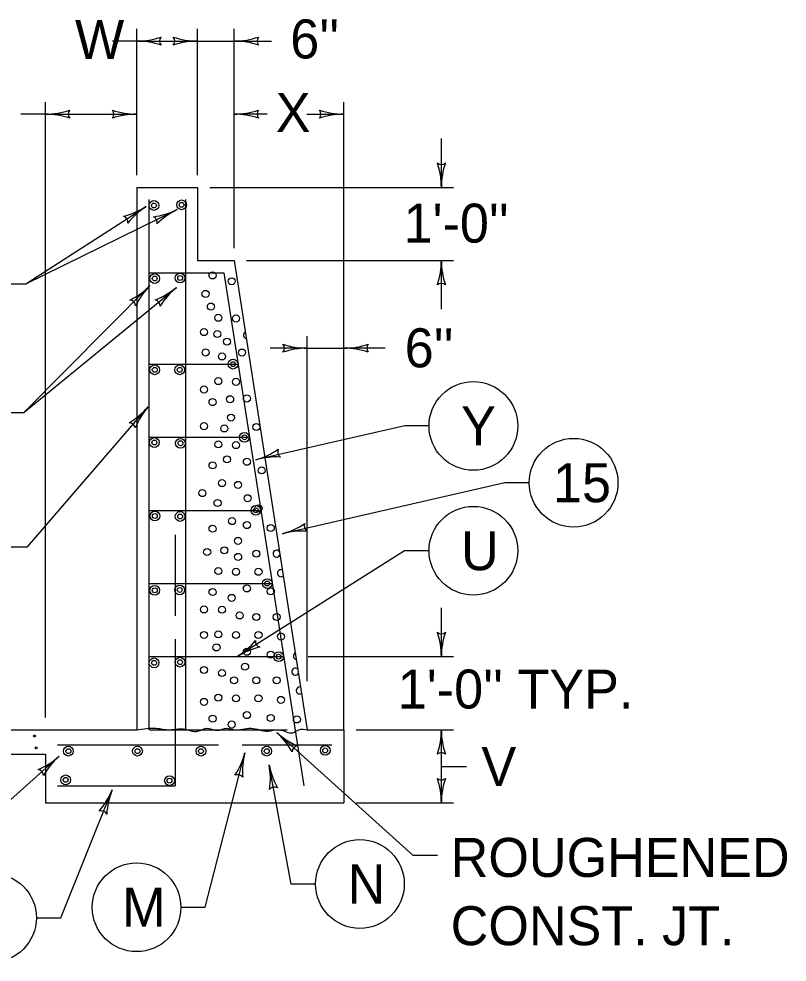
# Model space of a CAD drawing. Extents: x 1007 to 1035.5, y 1000.5 to 1021.5.
# Drawn here: x 1025.483 to 1029.424, y 1009.906 to 1014.742 of the extents above; entities that cross this region are included whole.
import ezdxf

# ---------------------------------------------------------------- set-up
doc = ezdxf.new("R2010")
doc.units = 0
doc.layers.add('Level 1', color=7, linetype='Continuous')

msp = doc.modelspace()

# ---------------------------------------------------------------- linework, layer by layer
at = {"layer": 'Level 1'}
for p, q in [((1026.0881, 1013.9409), (1026.0881, 1014.6909)), ((1026.4005, 1013.9409), (1026.4005, 1014.6909)), ((1026.588, 1013.5659), (1026.588, 1014.6909)), ((1026.0881, 1014.6284), (1025.9631, 1014.6284)), ((1026.0881, 1014.6284), (1026.4005, 1014.6284)), ((1026.4005, 1014.6284), (1026.588, 1014.6284)), ((1026.588, 1014.6284), (1026.7789, 1014.6284)), ((1025.6193, 1011.1598), (1025.6193, 1014.3159)), ((1027.1505, 1011.0973), (1027.1505, 1014.3159)), ((1025.6193, 1014.2534), (1025.4943, 1014.2534)), ((1025.6193, 1014.2534), (1026.0881, 1014.2534)), ((1026.7567, 1014.2534), (1026.588, 1014.2534)), ((1026.9605, 1014.2534), (1027.1505, 1014.2534)), ((1027.6505, 1013.8784), (1027.6505, 1014.1284)), ((1026.0881, 1013.8784), (1026.0881, 1011.0973)), ((1026.0881, 1013.8784), (1026.4005, 1013.8784)), ((1026.4005, 1013.8784), (1026.4005, 1013.5034)), ((1026.463, 1013.8784), (1027.713, 1013.8784)), ((1026.1505, 1013.8159), (1026.1505, 1011.0973)), ((1026.338, 1013.8159), (1026.338, 1011.0973)), ((1025.5188, 1013.3843), (1026.1365, 1013.7804)), ((1025.5188, 1013.3843), (1026.2953, 1013.7642)), ((1026.4005, 1013.5034), (1026.588, 1013.5034)), ((1026.588, 1013.5034), (1026.963, 1011.0973)), ((1026.6505, 1013.5034), (1027.713, 1013.5034)), ((1027.6505, 1013.2534), (1027.6505, 1013.5034)), ((1026.1505, 1013.4409), (1026.5344, 1013.4409)), ((1026.5344, 1013.4409), (1026.9444, 1010.8101)), ((1025.3938, 1013.3843), (1025.5188, 1013.3843)), ((1025.5092, 1012.7241), (1026.1559, 1013.3745)), ((1025.5092, 1012.7241), (1026.2918, 1013.3648)), ((1026.963, 1011.3473), (1026.963, 1013.1159)), ((1026.963, 1013.0534), (1026.7728, 1013.0534)), ((1026.963, 1013.0534), (1027.1505, 1013.0534)), ((1027.362, 1013.0534), (1027.1505, 1013.0534)), ((1026.1505, 1012.9723), (1026.6074, 1012.9723)), ((1025.5286, 1012.0348), (1026.1462, 1012.7532)), ((1025.3842, 1012.7241), (1025.5092, 1012.7241)), ((1027.4625, 1012.6553), (1026.6992, 1012.4813)), ((1027.5875, 1012.6553), (1027.4625, 1012.6553)), ((1026.1505, 1012.5973), (1026.6659, 1012.5973)), ((1027.9763, 1012.3639), (1026.8349, 1012.1027)), ((1028.1013, 1012.3639), (1027.9763, 1012.3639)), ((1026.1505, 1012.2223), (1026.7243, 1012.2223)), ((1026.2858, 1012.0972), (1026.2858, 1011.6822)), ((1025.4036, 1012.0348), (1025.5286, 1012.0348)), ((1027.4623, 1012.0153), (1026.6022, 1011.4716)), ((1027.5873, 1012.0153), (1027.4623, 1012.0153)), ((1026.1505, 1011.8473), (1026.7828, 1011.8473)), ((1027.6505, 1011.4723), (1027.6505, 1011.7223)), ((1026.2858, 1011.5613), (1026.2858, 1010.8101)), ((1026.1505, 1011.4723), (1026.8413, 1011.4723)), ((1026.9671, 1011.4723), (1027.713, 1011.4723)), ((1025.0568, 1011.0973), (1026.0881, 1011.0973)), ((1026.1527, 1011.0973), (1026.8598, 1011.0973)), ((1027.5054, 1010.4522), (1026.8058, 1011.0833)), ((1026.963, 1011.0973), (1027.1505, 1011.0973)), ((1027.1505, 1011.0973), (1027.1505, 1010.7223)), ((1027.213, 1011.0973), (1027.713, 1011.0973)), ((1027.6505, 1010.7223), (1027.6505, 1011.0973)), ((1025.6818, 1011.0202), (1026.5078, 1011.0202)), ((1026.6287, 1011.0202), (1027.088, 1011.0202)), ((1025.0488, 1010.3873), (1025.6894, 1010.9616)), ((1025.0568, 1010.9723), (1025.6193, 1010.9723)), ((1025.6193, 1010.9723), (1025.6193, 1010.7223)), ((1026.4395, 1010.187), (1026.6428, 1010.9798)), ((1026.8803, 1010.3065), (1026.7671, 1010.9182)), ((1027.6505, 1010.9098), (1027.7787, 1010.9098)), ((1025.6818, 1010.8101), (1026.2858, 1010.8101)), ((1025.6981, 1010.1333), (1025.9618, 1010.7889)), ((1025.6193, 1010.7223), (1027.1505, 1010.7223)), ((1027.213, 1010.7223), (1027.713, 1010.7223)), ((1027.6304, 1010.4522), (1027.5054, 1010.4522)), ((1027.0053, 1010.3065), (1026.8803, 1010.3065)), ((1026.3145, 1010.187), (1026.4395, 1010.187)), ((1025.5731, 1010.1333), (1025.6981, 1010.1333))]:
    msp.add_line(p, q, dxfattribs=at)
for centre, radius in [((1026.3181, 1013.7888), 0.025), ((1026.1762, 1013.7856), 0.025), ((1026.1762, 1013.7856), 0.0125), ((1026.3181, 1013.7888), 0.0125), ((1026.1804, 1013.4109), 0.025), ((1026.3106, 1013.4134), 0.025), ((1026.3106, 1013.4134), 0.0125), ((1026.4769, 1013.4268), 0.0181), ((1026.1804, 1013.4109), 0.0125), ((1026.575, 1013.3969), 0.0181), ((1026.4411, 1013.3323), 0.0181), ((1026.4685, 1013.2672), 0.0181), ((1026.5065, 1013.2098), 0.0181), ((1026.5974, 1013.2061), 0.0181), ((1026.433, 1013.1363), 0.0181), ((1026.5012, 1013.1263), 0.0181), ((1026.5511, 1013.0874), 0.0181), ((1026.4414, 1013.0318), 0.0181), ((1026.628, 1013.0313), 0.0181), ((1026.5252, 1013.0114), 0.0181), ((1026.582, 1012.972), 0.025), ((1026.1805, 1012.9429), 0.025), ((1026.1805, 1012.9429), 0.0125), ((1026.3087, 1012.943), 0.025), ((1026.3087, 1012.943), 0.0125), ((1026.582, 1012.972), 0.0125), ((1026.5065, 1012.8851), 0.0181), ((1026.5974, 1012.8814), 0.0181), ((1026.433, 1012.842), 0.0181), ((1027.8149, 1012.6553), 0.2274), ((1026.567, 1012.7922), 0.0181), ((1026.653, 1012.7959), 0.0181), ((1026.4769, 1012.7774), 0.0181), ((1026.5714, 1012.6979), 0.0181), ((1026.433, 1012.6541), 0.0181), ((1026.5374, 1012.6422), 0.0181), ((1026.7014, 1012.6496), 0.0181), ((1026.6405, 1012.597), 0.025), ((1026.6405, 1012.597), 0.0125), ((1026.1786, 1012.5701), 0.025), ((1026.1786, 1012.5701), 0.0125), ((1026.3124, 1012.5664), 0.025), ((1026.3124, 1012.5664), 0.0125), ((1026.5065, 1012.5604), 0.0181), ((1026.5974, 1012.5568), 0.0181), ((1028.3287, 1012.3639), 0.2274), ((1026.4769, 1012.4528), 0.0181), ((1026.5507, 1012.4837), 0.0181), ((1026.653, 1012.4713), 0.0181), ((1026.7287, 1012.4272), 0.0181), ((1026.5252, 1012.3621), 0.0181), ((1026.6078, 1012.353), 0.0181), ((1026.4248, 1012.3108), 0.0181), ((1026.5025, 1012.26), 0.0181), ((1026.6568, 1012.2844), 0.0181), ((1026.1811, 1012.1934), 0.025), ((1026.3106, 1012.1909), 0.025), ((1026.6989, 1012.222), 0.025), ((1026.6989, 1012.222), 0.0125), ((1026.7125, 1012.2321), 0.0181), ((1027.8147, 1012.0153), 0.2274), ((1026.1811, 1012.1934), 0.0125), ((1026.3106, 1012.1909), 0.0125), ((1026.5771, 1012.1673), 0.0181), ((1026.4769, 1012.1281), 0.0181), ((1026.653, 1012.1466), 0.0181), ((1026.7757, 1012.1318), 0.0181), ((1026.6074, 1012.0658), 0.0181), ((1026.4493, 1012.0084), 0.0181), ((1026.5374, 1012.0172), 0.0181), ((1026.6079, 1011.9838), 0.0181), ((1026.7014, 1012.0003), 0.0181), ((1026.5065, 1011.9111), 0.0181), ((1026.5974, 1011.9074), 0.0181), ((1026.7125, 1011.9074), 0.0181), ((1026.1805, 1011.8124), 0.025), ((1026.3086, 1011.8143), 0.025), ((1026.653, 1011.8219), 0.0181), ((1026.7574, 1011.847), 0.025), ((1026.7574, 1011.847), 0.0125), ((1026.1805, 1011.8124), 0.0125), ((1026.3086, 1011.8143), 0.0125), ((1026.4769, 1011.8034), 0.0181), ((1026.575, 1011.7736), 0.0181), ((1026.7757, 1011.8071), 0.0181), ((1026.433, 1011.7143), 0.0181), ((1026.5252, 1011.7128), 0.0181), ((1026.616, 1011.6834), 0.0181), ((1026.7014, 1011.6756), 0.0181), ((1026.8054, 1011.6756), 0.0181), ((1026.433, 1011.5835), 0.0181), ((1026.5065, 1011.5864), 0.0181), ((1026.5974, 1011.5828), 0.0181), ((1026.7125, 1011.5828), 0.0181), ((1026.8277, 1011.5753), 0.0181), ((1026.4971, 1011.5193), 0.0181), ((1026.653, 1011.4973), 0.0181), ((1026.7757, 1011.4824), 0.0181), ((1026.8159, 1011.472), 0.025), ((1026.1772, 1011.4403), 0.025), ((1026.1772, 1011.4403), 0.0125), ((1026.3104, 1011.4439), 0.025), ((1026.3104, 1011.4439), 0.0125), ((1026.8159, 1011.472), 0.0125), ((1026.433, 1011.4038), 0.0181), ((1026.5252, 1011.3881), 0.0181), ((1026.644, 1011.4206), 0.0181), ((1026.5876, 1011.3507), 0.0181), ((1026.7014, 1011.3509), 0.0181), ((1026.8054, 1011.3509), 0.0181), ((1026.433, 1011.2403), 0.0181), ((1026.5065, 1011.2618), 0.0181), ((1026.5974, 1011.2581), 0.0181), ((1026.7125, 1011.2581), 0.0181), ((1026.8277, 1011.2506), 0.0181), ((1026.4769, 1011.1541), 0.0181), ((1026.653, 1011.1726), 0.0181), ((1026.7757, 1011.1578), 0.0181), ((1026.9094, 1011.1503), 0.0181), ((1026.575, 1011.1243), 0.0181), ((1025.5635, 1011.0654), 0.005), ((1025.5635, 1011.0654), 0.005), ((1025.5635, 1011.0654), 0.0025), ((1025.5635, 1011.0654), 0.0025), ((1025.5721, 1011.0053), 0.005), ((1025.7377, 1010.9878), 0.025), ((1026.0918, 1010.9877), 0.025), ((1026.4173, 1010.9877), 0.025), ((1026.755, 1010.9877), 0.025), ((1027.0548, 1010.9914), 0.025), ((1025.7377, 1010.9878), 0.0125), ((1026.0918, 1010.9877), 0.0125), ((1026.4173, 1010.9877), 0.0125), ((1026.755, 1010.9877), 0.0125), ((1027.0548, 1010.9914), 0.0125), ((1025.7234, 1010.8405), 0.025), ((1025.7234, 1010.8405), 0.0125), ((1026.2563, 1010.8361), 0.025), ((1026.2563, 1010.8361), 0.0125), ((1027.2327, 1010.3065), 0.2274), ((1026.0871, 1010.187), 0.2274), ((1025.3457, 1010.1333), 0.2274)]:
    msp.add_circle(centre, radius, dxfattribs=at)
for centre, radius, start, end in [((1026.0881, 1015.0194), 0.3909, 270, 288.6688), ((1026.2367, 1014.6284), 0.0313, 138.7746, 220.8913), ((1026.2518, 1014.6285), 0.0313, 318.7746, 40.8913), ((1026.4005, 1015.0194), 0.3909, 251.3472, 269.9939), ((1026.588, 1015.0194), 0.3909, 270, 288.6688), ((1026.7367, 1014.6284), 0.0313, 138.7746, 220.8913), ((1026.0881, 1015.0194), 0.3909, 269.9878, 270), ((1026.0881, 1014.2375), 0.3909, 71.3472, 89.9939), ((1026.4005, 1014.2375), 0.3909, 90, 108.6688), ((1026.4005, 1014.2375), 0.3909, 89.9878, 90), ((1026.588, 1015.0194), 0.3909, 269.9878, 270), ((1026.588, 1014.2375), 0.3909, 71.3472, 89.9939), ((1025.6193, 1014.6444), 0.3909, 269.9878, 270), ((1025.6193, 1014.6444), 0.3909, 270, 288.6688), ((1025.6193, 1013.8625), 0.3909, 71.3472, 89.9939), ((1025.768, 1014.2534), 0.0313, 138.7746, 220.8913), ((1025.9394, 1014.2535), 0.0313, 318.7746, 40.8913), ((1026.0881, 1013.8625), 0.3909, 90, 108.6688), ((1026.0881, 1014.6444), 0.3909, 251.3472, 269.9939), ((1026.0881, 1013.8625), 0.3909, 89.9878, 90), ((1026.588, 1014.6444), 0.3909, 269.9878, 270), ((1026.588, 1014.6444), 0.3909, 270, 288.6688), ((1026.588, 1013.8625), 0.3909, 71.3472, 89.9939), ((1026.7367, 1014.2534), 0.0313, 138.7746, 220.8913), ((1027.0018, 1014.2535), 0.0313, 318.7746, 40.8913), ((1027.1505, 1013.8625), 0.3909, 90, 108.6688), ((1027.1505, 1014.6444), 0.3909, 251.3472, 269.9939), ((1027.1505, 1013.8625), 0.3909, 89.9878, 90), ((1027.6505, 1014.0271), 0.0313, 228.7746, 310.8913), ((1027.2596, 1013.8784), 0.3909, 0, 18.6688), ((1028.0414, 1013.8784), 0.3909, 161.3472, 179.9939), ((1027.2596, 1013.8784), 0.3909, 359.9878, 0), ((1025.9254, 1014.1095), 0.3909, 284.023, 302.6697), ((1026.3476, 1013.4513), 0.3909, 122.6758, 141.3446), ((1026.3476, 1013.4513), 0.3909, 122.6636, 122.6758), ((1026.1235, 1014.1153), 0.3909, 277.4182, 296.0649), ((1026.4671, 1013.413), 0.3909, 116.071, 134.7398), ((1026.4671, 1013.413), 0.3909, 116.0588, 116.071), ((1026.0113, 1013.7002), 0.0313, 351.4504, 73.5671), ((1026.1618, 1013.6989), 0.0313, 344.8456, 66.9623), ((1027.2596, 1013.5034), 0.3909, 341.3472, 359.9939), ((1028.0414, 1013.5034), 0.3909, 179.9878, 180), ((1028.0414, 1013.5034), 0.3909, 180, 198.6688), ((1027.6505, 1013.3548), 0.0313, 48.7746, 130.8913), ((1025.8787, 1013.6502), 0.3909, 296.5091, 315.1558), ((1026.4331, 1013.0988), 0.3909, 135.162, 153.8307), ((1026.4331, 1013.0988), 0.3909, 135.1497, 135.162), ((1026.0441, 1013.6673), 0.3909, 290.6565, 309.3032), ((1026.5394, 1013.0624), 0.3909, 129.3093, 147.9781), ((1026.5394, 1013.0624), 0.3909, 129.2971, 129.3093), ((1026.0511, 1013.2691), 0.0313, 3.9366, 86.0532), ((1026.1767, 1013.2707), 0.0313, 358.0839, 80.2006), ((1026.653, 1013.1206), 0.0181, 115.9576, 261.759), ((1026.8143, 1013.0535), 0.0313, 318.7746, 40.8913), ((1026.963, 1012.6625), 0.3909, 90, 108.6688), ((1026.963, 1013.4444), 0.3909, 251.3472, 269.9939), ((1026.963, 1012.6625), 0.3909, 89.9878, 90), ((1027.1505, 1013.4444), 0.3909, 269.9878, 270), ((1027.1505, 1013.4444), 0.3909, 270, 288.6688), ((1027.1505, 1012.6625), 0.3909, 71.3472, 89.9939), ((1027.2992, 1013.0534), 0.0313, 138.7746, 220.8913), ((1025.8497, 1013.008), 0.3909, 300.6633, 319.3101), ((1026.4426, 1012.4983), 0.3909, 139.3162, 157.9849), ((1026.4426, 1012.4983), 0.3909, 139.3039, 139.3162), ((1026.0492, 1012.6405), 0.0313, 8.0908, 90.2075), ((1026.5925, 1012.8574), 0.3909, 285.8273, 304.4961), ((1026.8422, 1012.5218), 0.0313, 154.6019, 236.7186), ((1026.5925, 1012.8574), 0.3909, 285.8151, 285.8273), ((1026.8058, 1012.1052), 0.3909, 87.1745, 105.8212), ((1026.7331, 1012.4801), 0.3909, 285.1017, 303.7704), ((1026.9785, 1012.1414), 0.0313, 153.8762, 235.9929), ((1026.7331, 1012.4801), 0.3909, 285.0894, 285.1017), ((1026.9368, 1011.7252), 0.3909, 86.4488, 105.0955), ((1026.8054, 1012.0003), 0.0181, 31.3427, 346.3738), ((1026.8277, 1011.8999), 0.0181, 64.9588, 312.7578), ((1027.6505, 1011.6209), 0.0313, 228.7746, 310.8913), ((1027.2596, 1011.4723), 0.3909, 0, 18.6688), ((1028.0414, 1011.4723), 0.3909, 161.3472, 179.9939), ((1026.3933, 1011.802), 0.3909, 302.2974, 320.9661), ((1026.7278, 1011.551), 0.0313, 171.072, 253.1887), ((1026.811, 1011.1411), 0.3909, 103.6445, 122.2913), ((1026.9094, 1011.4749), 0.0181, 115.489, 262.2275), ((1026.3933, 1011.802), 0.3909, 302.2851, 302.2974), ((1027.2596, 1011.4723), 0.3909, 359.9878, 0), ((1026.9019, 1011.3954), 0.0181, 45.5716, 332.1449), ((1026.9242, 1011.2989), 0.0181, 75.1102, 302.6063), ((1027.0677, 1011.3735), 0.3909, 227.9346, 227.9469), ((1027.0677, 1011.3735), 0.3909, 227.9469, 246.6157), ((1026.544, 1010.793), 0.3909, 29.294, 47.9408), ((1027.2596, 1011.0973), 0.3909, 341.3472, 359.9939), ((1028.0414, 1011.0973), 0.3909, 180, 198.6688), ((1028.0414, 1011.0973), 0.3909, 179.9878, 180), ((1026.9162, 1010.9836), 0.0313, 96.7215, 178.8382), ((1025.4285, 1011.2527), 0.3909, 293.218, 311.8648), ((1025.4285, 1011.2527), 0.3909, 293.218, 311.8648), ((1025.9503, 1010.6705), 0.3909, 131.8709, 150.5397), ((1025.9503, 1010.6705), 0.3909, 131.8709, 150.5397), ((1025.9503, 1010.6705), 0.3909, 131.8587, 131.8709), ((1025.9503, 1010.6705), 0.3909, 131.8587, 131.8709), ((1026.2641, 1011.0768), 0.3909, 326.9671, 345.6138), ((1027.0214, 1010.8827), 0.3909, 165.6199, 184.2887), ((1027.0214, 1010.8827), 0.3909, 165.6077, 165.6199), ((1027.6505, 1010.9486), 0.0313, 48.7746, 130.8913), ((1027.1515, 1010.9893), 0.3909, 190.482, 209.1508), ((1027.1515, 1010.9893), 0.3909, 190.4697, 190.482), ((1026.3827, 1010.847), 0.3909, 351.8291, 10.4759), ((1025.5787, 1010.8624), 0.0313, 0.6455, 82.7622), ((1025.5787, 1010.8624), 0.0313, 0.6455, 82.7622), ((1026.6058, 1010.8358), 0.0313, 34.3945, 116.5112), ((1027.6505, 1010.8709), 0.0313, 228.7746, 310.8913), ((1027.2596, 1010.7223), 0.3909, 0, 18.6688), ((1028.0414, 1010.7223), 0.3909, 161.3472, 179.9939), ((1025.599, 1010.9348), 0.3909, 319.4378, 338.0846), ((1026.3245, 1010.643), 0.3909, 158.0907, 176.7595), ((1026.3245, 1010.643), 0.3909, 158.0785, 158.0907), ((1026.7941, 1010.772), 0.0313, 59.2566, 141.3733), ((1027.2596, 1010.7223), 0.3909, 359.9878, 0), ((1025.9062, 1010.651), 0.0313, 26.8653, 108.982)]:
    msp.add_arc(centre, radius, start, end, dxfattribs=at)
msp.add_spline([(1026.0881, 1011.0973), (1026.1877, 1011.1053), (1026.2578, 1011.0976), (1026.3279, 1011.1014), (1026.4019, 1011.0898), (1026.4448, 1011.1053), (1026.5032, 1011.0937), (1026.5499, 1011.1053), (1026.588, 1011.0973), (1026.6746, 1011.1053), (1026.7603, 1011.0898), (1026.8187, 1011.0976), (1026.8888, 1011.082), (1026.92, 1011.0976), (1026.963, 1011.0973)], degree=3, dxfattribs=at)

# ---------------------------------------------------------------- texts
for s, p in [('W', (1025.7715, 1014.5367)), ("6''", (1026.8756, 1014.5393)), ('X', (1026.8011, 1014.1617)), ("1'-0''", (1027.4567, 1013.5949)), ("6''", (1027.4624, 1012.9556)), ('Y', (1027.7519, 1012.5553)), ('15', (1028.2232, 1012.2639)), ('U', (1027.7517, 1011.9153)), ("1'-0'' TYP.", (1027.4271, 1011.2061)), ('V', (1027.8561, 1010.8085)), ('ROUGHENED', (1027.6983, 1010.3427)), ('N', (1027.1704, 1010.2065)), ('M', (1026.0131, 1010.087)), ('CONST. JT.', (1027.6983, 1009.9927))]:
    msp.add_text(s, height=0.2, dxfattribs=at).set_placement(p)

doc.saveas('drawing.dxf')
